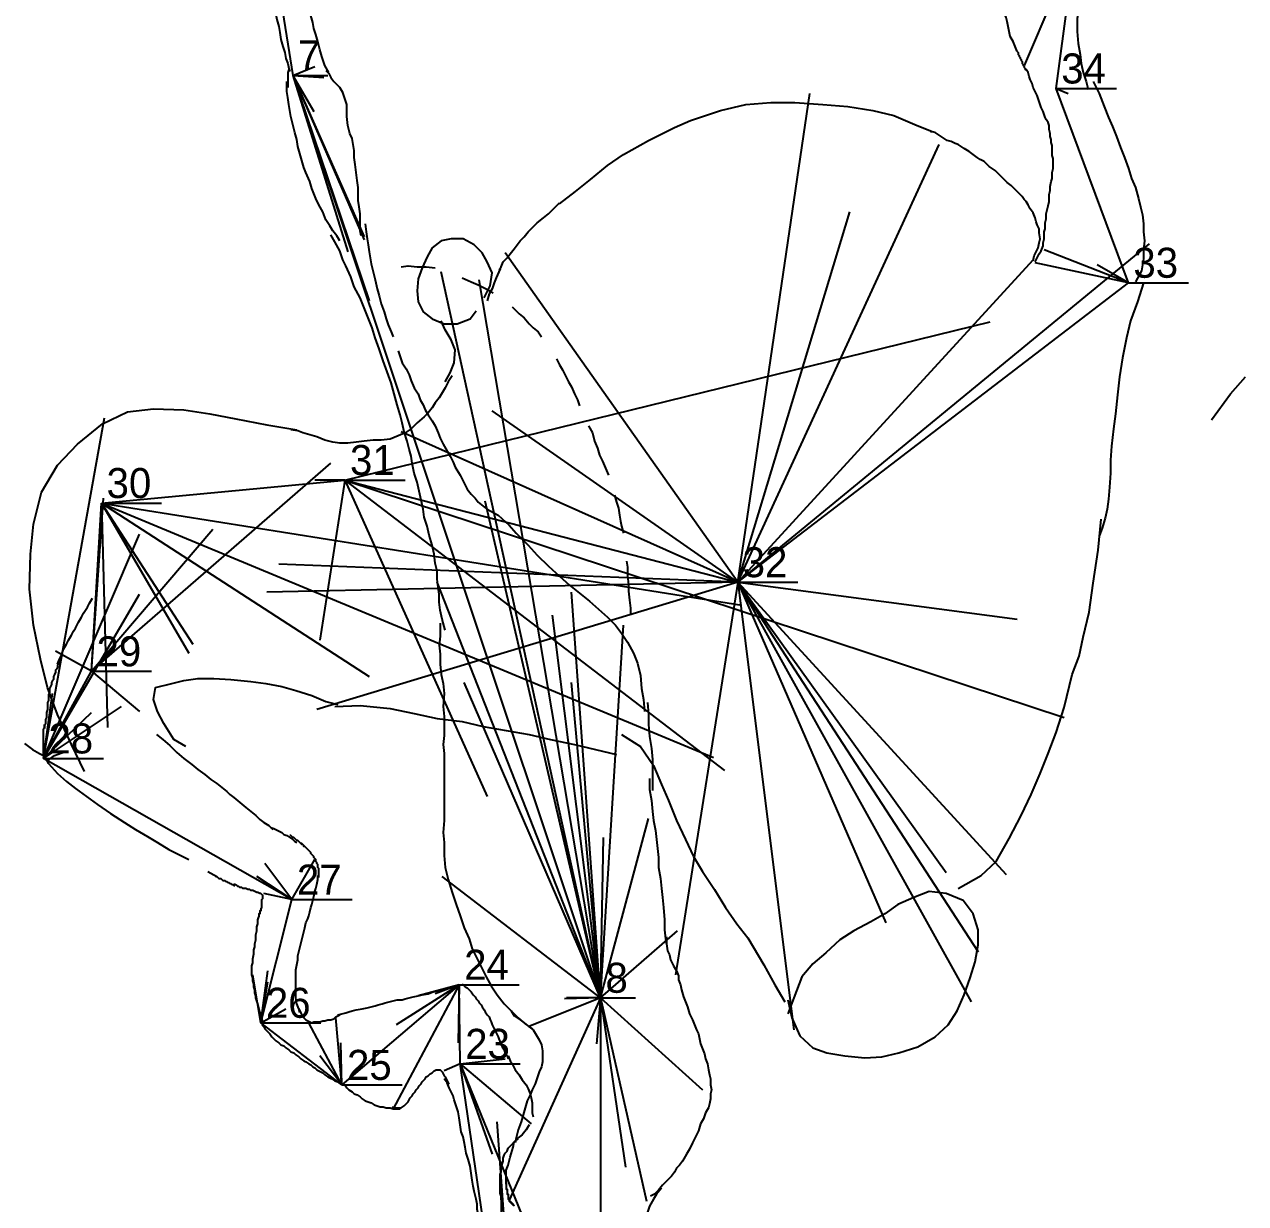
# Model space of a CAD drawing. Extents: x 3.2 to 43.1, y -48.1 to 3.7.
# Drawn here: x 4.14 to 16.33, y -30.7 to -18.92 of the extents above; entities that cross this region are included whole.
import ezdxf

# ---------------------------------------------------------------- set-up
doc = ezdxf.new("R2010")
doc.units = 0
for name, pattern in [('L_BORDER', [0]), ('L_pit', [0]), ('L_WALL', [0])]:
    doc.linetypes.add(name, pattern=pattern)
for name, color, linetype in [('LEG', 1, 'Continuous'), ('SCRAP_0', 7, 'Continuous'), ('SPLAY', 2, 'Continuous'), ('STATION', 3, 'Continuous')]:
    doc.layers.add(name, color=color, linetype=linetype)

msp = doc.modelspace()

# ---------------------------------------------------------------- linework, layer by layer
at = {"layer": 'LEG'}
for p, q in [((5.75, -12.79, -1), (6.82, -19.43, -1)), ((14.44, -19.56, -1), (14.63, -18.13, -1)), ((6.82, -19.43, -1), (9.89, -28.64, -1)), ((15.16, -21.5, -1), (14.44, -19.56, -1)), ((11.26, -24.49, -1), (15.16, -21.5, -1)), ((4.91, -23.7, -1), (7.34, -23.47, -1)), ((7.34, -23.47, -1), (11.26, -24.49, -1)), ((4.81, -25.38, -1), (4.91, -23.7, -1)), ((4.33, -26.25, -1), (4.81, -25.38, -1)), ((6.81, -27.66, -1), (4.33, -26.25, -1)), ((6.5, -28.89, -1), (6.81, -27.66, -1)), ((8.48, -28.51, -1), (7.31, -29.51, -1)), ((8.49, -29.3, -1), (8.48, -28.51, -1)), ((9.89, -28.64, -1), (9.89, -31.67, -1)), ((7.31, -29.51, -1), (6.5, -28.89, -1)), ((9.13, -33.67, -1), (8.49, -29.3, -1))]:
    msp.add_line(p, q, dxfattribs=at)
at = {"layer": 'SCRAP_0', "color": 10, "linetype": 'L_wall', "flags": 128}
for points in [[(6.11, -16.8), (6.13, -16.85), (6.15, -16.91), (6.17, -16.95), (6.19, -16.99), (6.21, -17.03), (6.23, -17.07), (6.26, -17.11), (6.28, -17.16), (6.31, -17.21), (6.33, -17.25), (6.36, -17.3), (6.37, -17.34), (6.39, -17.39), (6.4, -17.44), (6.42, -17.51), (6.43, -17.56), (6.45, -17.64), (6.45, -17.7), (6.46, -17.78), (6.46, -17.85), (6.47, -17.92), (6.47, -17.99), (6.48, -18.05), (6.49, -18.11), (6.51, -18.16), (6.52, -18.22), (6.53, -18.29), (6.54, -18.36), (6.56, -18.42), (6.57, -18.49), (6.59, -18.56), (6.6, -18.63), (6.62, -18.7), (6.63, -18.75), (6.65, -18.82), (6.66, -18.87), (6.68, -18.94), (6.69, -19), (6.7, -19.07), (6.72, -19.14), (6.74, -19.2), (6.75, -19.26), (6.77, -19.31), (6.78, -19.36), (6.79, -19.39)], [(7.18, -19.4), (7.14, -19.33), (7.11, -19.24), (7.09, -19.17), (7.07, -19.09), (7.05, -19.02), (7.03, -18.96), (7.02, -18.9), (7, -18.83), (6.97, -18.76), (6.95, -18.7), (6.94, -18.65), (6.91, -18.58), (6.88, -18.49), (6.85, -18.4), (6.82, -18.32), (6.8, -18.23), (6.78, -18.16), (6.76, -18.09), (6.74, -18.03), (6.72, -17.95), (6.7, -17.88), (6.68, -17.82), (6.66, -17.75), (6.64, -17.68), (6.62, -17.6), (6.62, -17.53), (6.61, -17.46), (6.6, -17.39), (6.58, -17.32), (6.57, -17.25), (6.56, -17.19), (6.55, -17.15)], [(6.78, -19.37), (6.77, -19.4), (6.77, -19.45), (6.77, -19.49), (6.77, -19.52), (6.77, -19.55)], [(7.15, -19.38), (7.18, -19.41), (7.2, -19.45), (7.23, -19.49), (7.24, -19.5)], [(7.29, -21.08), (7.26, -21.03), (7.22, -20.98), (7.19, -20.93), (7.15, -20.87), (7.12, -20.79), (7.08, -20.72), (7.05, -20.66), (7.03, -20.61), (7.01, -20.56), (6.99, -20.49), (6.95, -20.4), (6.93, -20.35), (6.91, -20.28), (6.89, -20.21), (6.87, -20.14), (6.86, -20.07), (6.84, -20), (6.82, -19.92), (6.8, -19.84), (6.79, -19.78), (6.78, -19.72), (6.77, -19.65), (6.76, -19.59), (6.76, -19.53), (6.76, -19.49)], [(7.5, -21.03), (7.49, -20.98), (7.49, -20.91), (7.49, -20.86), (7.49, -20.81), (7.48, -20.74), (7.47, -20.68), (7.47, -20.61), (7.47, -20.55), (7.46, -20.48), (7.45, -20.4), (7.44, -20.32), (7.43, -20.25), (7.43, -20.18), (7.42, -20.12), (7.41, -20.06), (7.39, -20.01), (7.37, -19.93), (7.36, -19.84), (7.36, -19.78), (7.36, -19.72), (7.34, -19.66), (7.32, -19.6), (7.29, -19.55), (7.25, -19.51), (7.22, -19.48)], [(7.54, -20.91), (7.55, -20.99), (7.56, -21.06), (7.57, -21.12), (7.58, -21.19), (7.59, -21.25), (7.6, -21.31), (7.62, -21.39), (7.64, -21.47), (7.66, -21.56), (7.68, -21.63), (7.7, -21.71), (7.73, -21.79), (7.75, -21.86), (7.77, -21.92), (7.8, -21.99), (7.82, -22.04)], [(8.34, -24.97), (8.31, -24.86), (8.29, -24.77), (8.28, -24.69), (8.28, -24.61), (8.27, -24.54), (8.26, -24.46), (8.26, -24.38), (8.24, -24.3), (8.23, -24.21), (8.21, -24.12), (8.18, -24.02), (8.16, -23.93), (8.13, -23.84), (8.12, -23.76), (8.1, -23.67), (8.08, -23.58), (8.06, -23.49), (8.03, -23.4), (8.01, -23.3), (8, -23.23), (7.98, -23.16), (7.96, -23.08), (7.93, -22.99), (7.91, -22.9), (7.89, -22.82), (7.86, -22.72), (7.83, -22.61), (7.8, -22.5), (7.76, -22.39), (7.72, -22.28), (7.68, -22.16), (7.64, -22.05), (7.61, -21.95), (7.57, -21.85), (7.53, -21.75), (7.49, -21.65), (7.43, -21.54), (7.4, -21.44), (7.35, -21.33), (7.32, -21.27), (7.29, -21.18), (7.24, -21.09), (7.2, -21.02)], [(7.9, -21.34), (7.97, -21.33), (8.06, -21.34), (8.15, -21.34), (8.24, -21.35)], [(8.51, -21.45), (8.6, -21.49), (8.67, -21.52), (8.75, -21.56), (8.82, -21.6)], [(9.01, -21.74), (9.08, -21.81), (9.13, -21.85), (9.18, -21.91), (9.22, -21.95), (9.27, -21.99), (9.3, -22.04)], [(7.87, -22.18), (7.89, -22.24), (7.91, -22.3), (7.95, -22.36), (7.98, -22.42), (8, -22.48), (8.03, -22.55), (8.07, -22.61), (8.09, -22.67), (8.12, -22.72), (8.14, -22.77), (8.17, -22.82), (8.21, -22.88), (8.24, -22.93), (8.27, -23), (8.29, -23.05), (8.32, -23.11), (8.36, -23.18), (8.39, -23.23), (8.42, -23.29), (8.44, -23.34), (8.49, -23.42), (8.53, -23.5), (8.56, -23.56), (8.6, -23.61), (8.64, -23.65), (8.67, -23.69), (8.72, -23.73), (8.76, -23.76)], [(9.45, -22.26), (9.48, -22.32), (9.51, -22.37), (9.54, -22.43), (9.57, -22.49), (9.6, -22.54), (9.63, -22.61), (9.66, -22.67), (9.68, -22.73)], [(9.77, -22.93), (9.81, -23), (9.83, -23.08), (9.86, -23.15), (9.88, -23.22), (9.91, -23.28), (9.94, -23.35), (9.97, -23.42)], [(10.03, -23.62), (10.05, -23.69), (10.07, -23.75), (10.08, -23.82), (10.09, -23.88), (10.1, -23.93), (10.12, -24)], [(8.76, -23.76), (8.87, -23.82), (8.98, -23.92), (9.05, -24), (9.11, -24.06), (9.17, -24.12), (9.26, -24.22), (9.37, -24.33), (9.48, -24.43), (9.58, -24.52), (9.68, -24.6), (9.78, -24.68), (9.87, -24.76), (9.96, -24.84), (10.04, -24.92), (10.1, -25), (10.16, -25.09), (10.22, -25.2), (10.26, -25.3), (10.29, -25.42), (10.3, -25.55), (10.32, -25.66), (10.33, -25.78)], [(10.15, -24.28), (10.16, -24.34), (10.16, -24.42), (10.17, -24.52), (10.17, -24.58), (10.18, -24.67), (10.19, -24.75), (10.19, -24.82)], [(8.29, -24.9), (8.29, -25.03), (8.28, -25.12), (8.29, -25.21), (8.29, -25.31), (8.3, -25.41), (8.32, -25.5), (8.33, -25.6), (8.32, -25.73), (8.33, -25.83), (8.33, -25.93), (8.33, -26.02), (8.32, -26.11), (8.33, -26.2), (8.33, -26.29), (8.33, -26.45), (8.33, -26.6), (8.33, -26.74), (8.33, -26.87), (8.32, -26.99), (8.33, -27.09), (8.33, -27.22), (8.34, -27.34), (8.37, -27.46), (8.41, -27.59), (8.45, -27.71), (8.49, -27.82), (8.53, -27.94), (8.58, -28.05), (8.61, -28.15), (8.66, -28.25), (8.71, -28.35), (8.75, -28.43), (8.8, -28.52), (8.86, -28.61), (8.93, -28.7), (8.99, -28.76), (9.07, -28.84), (9.14, -28.9), (9.21, -28.95)], [(10.36, -25.69), (10.37, -25.81), (10.37, -25.91), (10.38, -26.03), (10.4, -26.15), (10.41, -26.26), (10.41, -26.38), (10.41, -26.5), (10.41, -26.57)], [(10.38, -26.45), (10.38, -26.56), (10.4, -26.67), (10.41, -26.78), (10.42, -26.87), (10.44, -26.97), (10.45, -27.06), (10.46, -27.15), (10.47, -27.24), (10.47, -27.34), (10.49, -27.45), (10.5, -27.55), (10.51, -27.64), (10.52, -27.74), (10.53, -27.86), (10.53, -27.96), (10.54, -28.05), (10.55, -28.11)], [(10.55, -28.03), (10.55, -28.1), (10.56, -28.17), (10.58, -28.21), (10.59, -28.26), (10.62, -28.32), (10.65, -28.37), (10.67, -28.42), (10.67, -28.46), (10.69, -28.51), (10.7, -28.56), (10.72, -28.63), (10.74, -28.68), (10.76, -28.73), (10.78, -28.8), (10.81, -28.86), (10.83, -28.91), (10.85, -28.96), (10.87, -29), (10.88, -29.05), (10.89, -29.1), (10.91, -29.15), (10.93, -29.2), (10.94, -29.25), (10.96, -29.3), (10.97, -29.36), (10.98, -29.41), (10.99, -29.45), (10.99, -29.51), (11, -29.56), (10.99, -29.6), (10.99, -29.65), (10.98, -29.7), (10.97, -29.74), (10.94, -29.79), (10.92, -29.85), (10.89, -29.9), (10.87, -29.97), (10.84, -30.03), (10.81, -30.09), (10.78, -30.15), (10.75, -30.2), (10.71, -30.27), (10.68, -30.31), (10.65, -30.34), (10.63, -30.38), (10.6, -30.42), (10.56, -30.46), (10.51, -30.51), (10.47, -30.56), (10.43, -30.6), (10.39, -30.62)], [(9, -28.77), (9.03, -28.82), (9.09, -28.86), (9.13, -28.89), (9.18, -28.93), (9.22, -28.96), (9.25, -29.01), (9.28, -29.06), (9.3, -29.11), (9.31, -29.17), (9.31, -29.22), (9.31, -29.28), (9.3, -29.33), (9.28, -29.38), (9.26, -29.44), (9.24, -29.5), (9.21, -29.56), (9.19, -29.61), (9.16, -29.67), (9.14, -29.74), (9.12, -29.81), (9.1, -29.88), (9.07, -29.96), (9.05, -30.04), (9.04, -30.09)], [(8.95, -30.5), (8.95, -30.45), (8.95, -30.41), (8.95, -30.36), (8.97, -30.31), (8.98, -30.27), (8.99, -30.23), (9.02, -30.13), (9.03, -30.08)], [(8.95, -30.49), (8.95, -30.5), (8.95, -30.51), (8.95, -30.51), (8.95, -30.52), (8.95, -30.52), (8.95, -30.53), (8.95, -30.53), (8.95, -30.54), (8.95, -30.54), (8.95, -30.55), (8.96, -30.55), (8.96, -30.56), (8.96, -30.57), (8.96, -30.57), (8.96, -30.58), (8.96, -30.58), (8.96, -30.59), (8.96, -30.59), (8.96, -30.6), (8.96, -30.6), (8.97, -30.6), (8.97, -30.61), (8.97, -30.61), (8.97, -30.62), (8.97, -30.62), (8.97, -30.62), (8.97, -30.63), (8.97, -30.63), (8.97, -30.64), (8.97, -30.64), (8.97, -30.65), (8.98, -30.65), (8.98, -30.66), (8.98, -30.66), (8.98, -30.66), (8.98, -30.67), (8.99, -30.67), (8.99, -30.68), (8.99, -30.68), (9, -30.68), (9, -30.69), (9, -30.69), (9.01, -30.69), (9.01, -30.69), (9.01, -30.7), (9.01, -30.7), (9.02, -30.7), (9.02, -30.7), (9.02, -30.71), (9.03, -30.71), (9.03, -30.71)], [(10.5, -30.54), (10.45, -30.6), (10.42, -30.65), (10.38, -30.72), (10.36, -30.78), (10.35, -30.84), (10.34, -30.9), (10.34, -30.99), (10.35, -31.07), (10.36, -31.14), (10.39, -31.21), (10.42, -31.27), (10.46, -31.34), (10.49, -31.39), (10.53, -31.44), (10.56, -31.48), (10.6, -31.52), (10.63, -31.56), (10.67, -31.6), (10.71, -31.65), (10.75, -31.68), (10.8, -31.73), (10.82, -31.73)]]:
    msp.add_lwpolyline(points, dxfattribs=at)
at = {"layer": 'SCRAP_0', "color": 90, "linetype": 'L_border', "flags": 128}
for points in [[(14.05, -19.19), (14.03, -19.14), (14.01, -19.09), (13.98, -19.04), (13.97, -18.99), (13.96, -18.94), (13.95, -18.89), (13.94, -18.85), (13.92, -18.8), (13.91, -18.74), (13.9, -18.67), (13.89, -18.59), (13.88, -18.53), (13.87, -18.47), (13.86, -18.41), (13.85, -18.35), (13.85, -18.3), (13.83, -18.25), (13.82, -18.2), (13.81, -18.13), (13.8, -18.06), (13.79, -18), (13.79, -17.95), (13.79, -17.91), (13.79, -17.87), (13.79, -17.81), (13.79, -17.76), (13.8, -17.72), (13.81, -17.67), (13.81, -17.62), (13.82, -17.57), (13.82, -17.53), (13.83, -17.48), (13.84, -17.43), (13.85, -17.39), (13.87, -17.34), (13.88, -17.3), (13.9, -17.25), (13.91, -17.2), (13.93, -17.16), (13.95, -17.11), (13.93, -17.12)], [(14.81, -18.22), (14.77, -18.38), (14.71, -18.54), (14.68, -18.71), (14.65, -18.86), (14.65, -18.99), (14.66, -19.11), (14.68, -19.22), (14.69, -19.31), (14.71, -19.4), (14.74, -19.49), (14.76, -19.57)], [(14.05, -19.19), (14.05, -19.19), (14.06, -19.2), (14.06, -19.21), (14.06, -19.21), (14.06, -19.22), (14.06, -19.22), (14.07, -19.23), (14.07, -19.23), (14.07, -19.24), (14.08, -19.25), (14.08, -19.26), (14.09, -19.27), (14.09, -19.28), (14.09, -19.28), (14.1, -19.29), (14.1, -19.3), (14.1, -19.3), (14.1, -19.31), (14.11, -19.32), (14.11, -19.32), (14.11, -19.33), (14.11, -19.33), (14.12, -19.34), (14.12, -19.34), (14.12, -19.35), (14.12, -19.35), (14.13, -19.36), (14.13, -19.36), (14.13, -19.37), (14.14, -19.37), (14.14, -19.38)], [(14.23, -21.29), (14.25, -21.25), (14.27, -21.21), (14.29, -21.18), (14.31, -21.13), (14.31, -21.1), (14.32, -21.06), (14.32, -21.03), (14.32, -20.99), (14.33, -20.96), (14.33, -20.93), (14.33, -20.9), (14.34, -20.86), (14.34, -20.81), (14.35, -20.77), (14.36, -20.73), (14.37, -20.69), (14.37, -20.66), (14.37, -20.62), (14.38, -20.58), (14.38, -20.54), (14.39, -20.49), (14.4, -20.46), (14.4, -20.43), (14.4, -20.4), (14.41, -20.36), (14.41, -20.32), (14.41, -20.29), (14.41, -20.26), (14.4, -20.23), (14.4, -20.2), (14.4, -20.17), (14.4, -20.13), (14.39, -20.1), (14.39, -20.07), (14.38, -20.04), (14.38, -20.01), (14.37, -19.97), (14.37, -19.93), (14.36, -19.9), (14.34, -19.87), (14.33, -19.85), (14.32, -19.82), (14.31, -19.79), (14.29, -19.75), (14.28, -19.72), (14.27, -19.69), (14.26, -19.66), (14.25, -19.63), (14.23, -19.59), (14.21, -19.55), (14.2, -19.51), (14.18, -19.47), (14.17, -19.44), (14.16, -19.4), (14.14, -19.37)], [(14.81, -19.49), (14.87, -19.61), (14.92, -19.74), (14.96, -19.85), (15, -19.94), (15.04, -20.04), (15.08, -20.15), (15.12, -20.25), (15.16, -20.36), (15.19, -20.46), (15.23, -20.55), (15.26, -20.66), (15.28, -20.74), (15.3, -20.82), (15.31, -20.91), (15.31, -20.99), (15.32, -21.08), (15.31, -21.17), (15.31, -21.26), (15.29, -21.38), (15.23, -21.49)], [(9.48, -20.71), (9.64, -20.59), (9.79, -20.47), (9.96, -20.33), (10.12, -20.22), (10.37, -20.08), (10.63, -19.95), (10.79, -19.88), (11.09, -19.78), (11.34, -19.72), (11.59, -19.7), (11.83, -19.7), (12.11, -19.72), (12.36, -19.74), (12.61, -19.78), (12.82, -19.83), (13.03, -19.92), (13.2, -19.99)], [(14.21, -21.28), (14.22, -21.23), (14.24, -21.19), (14.26, -21.15), (14.27, -21.1), (14.28, -21.06), (14.27, -21), (14.27, -20.96), (14.25, -20.92), (14.24, -20.89), (14.23, -20.85), (14.21, -20.8), (14.18, -20.76), (14.16, -20.72), (14.14, -20.69), (14.12, -20.67), (14.1, -20.64), (14.07, -20.61), (14.05, -20.59), (14.02, -20.56), (13.99, -20.53), (13.95, -20.5), (13.92, -20.47), (13.89, -20.44), (13.86, -20.41), (13.83, -20.38), (13.8, -20.36), (13.77, -20.34), (13.74, -20.31), (13.72, -20.29), (13.68, -20.27), (13.65, -20.25), (13.61, -20.22), (13.57, -20.19), (13.52, -20.16), (13.49, -20.14), (13.46, -20.12), (13.43, -20.11), (13.39, -20.09), (13.35, -20.08), (13.32, -20.06), (13.29, -20.04), (13.26, -20.02), (13.23, -20), (13.19, -19.99), (13.19, -20)], [(8.88, -21.37), (8.9, -21.34), (8.92, -21.29), (8.96, -21.25), (8.99, -21.21), (9.03, -21.16), (9.06, -21.12), (9.09, -21.08), (9.13, -21.04), (9.17, -20.99), (9.22, -20.94), (9.26, -20.9), (9.32, -20.85), (9.37, -20.81), (9.41, -20.77), (9.44, -20.74), (9.48, -20.7)], [(8.89, -21.36), (8.85, -21.45), (8.83, -21.5), (8.81, -21.56), (8.78, -21.61), (8.76, -21.68)], [(15.31, -21.5), (15.25, -21.69), (15.18, -21.88), (15.14, -22.05), (15.1, -22.25), (15.07, -22.44), (15.05, -22.62), (15.03, -22.81), (15.01, -22.96), (14.99, -23.13), (14.98, -23.27), (14.98, -23.4), (14.97, -23.54), (14.96, -23.66), (14.95, -23.76), (14.93, -23.85), (14.9, -23.95), (14.87, -24.03)], [(8.34, -22.49), (8.39, -22.4), (8.43, -22.3), (8.44, -22.17), (8.4, -22.07), (8.34, -21.97), (8.3, -21.88)], [(8.41, -22.43), (8.37, -22.49), (8.34, -22.55), (8.31, -22.6), (8.28, -22.65), (8.24, -22.7), (8.21, -22.75), (8.17, -22.8), (8.13, -22.84), (8.06, -22.9), (8, -22.96), (7.94, -23), (7.87, -23.03), (7.79, -23.06), (7.7, -23.07), (7.62, -23.07), (7.53, -23.08), (7.45, -23.09), (7.37, -23.1), (7.29, -23.1), (7.22, -23.09), (7.14, -23.07), (7.06, -23.04), (6.99, -23.02), (6.92, -23), (6.87, -22.98), (6.8, -22.97)], [(4.74, -26.38), (4.61, -26.11), (4.47, -25.81), (4.37, -25.54), (4.3, -25.26), (4.23, -24.92), (4.19, -24.56), (4.2, -24.21), (4.23, -23.91), (4.31, -23.59), (4.47, -23.32), (4.67, -23.11), (4.92, -22.91), (5.17, -22.79), (5.43, -22.76), (5.73, -22.77), (5.99, -22.81), (6.25, -22.86), (6.56, -22.92), (6.86, -22.97)], [(13.46, -27.55), (13.69, -27.42), (13.84, -27.28), (13.97, -27.05), (14.09, -26.82), (14.19, -26.61), (14.28, -26.4), (14.36, -26.2), (14.44, -25.99), (14.52, -25.74), (14.6, -25.41), (14.67, -25.23), (14.71, -25.04), (14.77, -24.79), (14.81, -24.5), (14.86, -24.17), (14.89, -23.86)], [(4.47, -25.31), (4.49, -25.26), (4.51, -25.22), (4.53, -25.16), (4.56, -25.11), (4.58, -25.07), (4.61, -25.02), (4.63, -24.98), (4.65, -24.95), (4.68, -24.89), (4.71, -24.84), (4.73, -24.8), (4.77, -24.74), (4.79, -24.7), (4.82, -24.65)], [(4.48, -25.28), (4.48, -25.3), (4.47, -25.32), (4.47, -25.34), (4.46, -25.36), (4.45, -25.37), (4.45, -25.39), (4.44, -25.41), (4.43, -25.43), (4.43, -25.46), (4.42, -25.47), (4.41, -25.49), (4.41, -25.51), (4.4, -25.53), (4.39, -25.55), (4.39, -25.57), (4.39, -25.59), (4.38, -25.61), (4.38, -25.63), (4.38, -25.65), (4.38, -25.67), (4.37, -25.69), (4.37, -25.71), (4.37, -25.73), (4.37, -25.75), (4.37, -25.76), (4.36, -25.79), (4.36, -25.82), (4.36, -25.84), (4.35, -25.86), (4.35, -25.88), (4.35, -25.9), (4.34, -25.92), (4.34, -25.94), (4.34, -25.95)], [(5.75, -26.13), (5.63, -26.06), (5.53, -25.9), (5.47, -25.78), (5.43, -25.66), (5.45, -25.54), (5.61, -25.5), (5.73, -25.47), (5.87, -25.45), (6.03, -25.45), (6.2, -25.46), (6.4, -25.48), (6.55, -25.5), (6.71, -25.53), (6.85, -25.57), (7.01, -25.62), (7.15, -25.68), (7.27, -25.71)], [(7.24, -25.73), (7.49, -25.72), (7.79, -25.75), (8.03, -25.8), (8.26, -25.85), (8.51, -25.88), (8.72, -25.93), (8.95, -25.97), (9.18, -26.01), (9.39, -26.06), (9.63, -26.11), (9.84, -26.16), (10.05, -26.21)], [(4.39, -26.31), (4.38, -26.3), (4.37, -26.28), (4.36, -26.27), (4.35, -26.26), (4.34, -26.25), (4.34, -26.23), (4.33, -26.22), (4.33, -26.2), (4.33, -26.18), (4.33, -26.16), (4.33, -26.14), (4.33, -26.12), (4.33, -26.11), (4.33, -26.09), (4.33, -26.07), (4.33, -26.05), (4.33, -26.03), (4.33, -26.01), (4.33, -25.99), (4.33, -25.98), (4.33, -25.96), (4.34, -25.94), (4.34, -25.92), (4.34, -25.91)], [(5.46, -26.01), (5.52, -26.06), (5.59, -26.12), (5.66, -26.19), (5.73, -26.25), (5.81, -26.31), (5.87, -26.36), (5.94, -26.41), (6, -26.46), (6.06, -26.5), (6.11, -26.54), (6.16, -26.58), (6.19, -26.61), (6.23, -26.64), (6.29, -26.69), (6.35, -26.74), (6.4, -26.78), (6.45, -26.82), (6.49, -26.86), (6.53, -26.89), (6.58, -26.92), (6.62, -26.96)], [(10.1, -26.01), (10.29, -26.13), (10.42, -26.32), (10.5, -26.51), (10.57, -26.67), (10.65, -26.87), (10.74, -27.06), (10.82, -27.23), (10.91, -27.38), (11.03, -27.56), (11.14, -27.74), (11.25, -27.9), (11.36, -28.04), (11.52, -28.31), (11.63, -28.51), (11.73, -28.68)], [(4.38, -26.3), (4.47, -26.4), (4.56, -26.48), (4.65, -26.55), (4.76, -26.63), (4.87, -26.71), (5, -26.8), (5.14, -26.89), (5.25, -26.96), (5.37, -27.03), (5.47, -27.09), (5.58, -27.16), (5.68, -27.21), (5.78, -27.26)], [(6.6, -26.94), (6.63, -26.95), (6.65, -26.96), (6.69, -26.98), (6.71, -26.99), (6.73, -27.01), (6.76, -27.02), (6.79, -27.04), (6.82, -27.06), (6.84, -27.08), (6.86, -27.09)], [(7.08, -27.44), (7.08, -27.43), (7.08, -27.42), (7.08, -27.4), (7.08, -27.39), (7.08, -27.38), (7.08, -27.37), (7.08, -27.35), (7.07, -27.34), (7.07, -27.33), (7.07, -27.32), (7.07, -27.31), (7.06, -27.3), (7.06, -27.29), (7.05, -27.28), (7.05, -27.27), (7.05, -27.26), (7.04, -27.25), (7.03, -27.24), (7.03, -27.23), (7.02, -27.22), (7.01, -27.21), (7.01, -27.21), (7, -27.2), (7, -27.19), (6.99, -27.18), (6.98, -27.17), (6.98, -27.17), (6.97, -27.16), (6.96, -27.15), (6.95, -27.14), (6.94, -27.13), (6.93, -27.13), (6.93, -27.12), (6.92, -27.11), (6.91, -27.11), (6.91, -27.1), (6.9, -27.1), (6.89, -27.09), (6.88, -27.08), (6.87, -27.07), (6.86, -27.07), (6.85, -27.06), (6.85, -27.06), (6.84, -27.05), (6.83, -27.04), (6.82, -27.04), (6.81, -27.03), (6.8, -27.02), (6.79, -27.02)], [(5.97, -27.38), (6.06, -27.43)], [(6.05, -27.42), (6.05, -27.43), (6.06, -27.43), (6.07, -27.44), (6.08, -27.45), (6.1, -27.45), (6.11, -27.46), (6.12, -27.47), (6.14, -27.47), (6.15, -27.48), (6.16, -27.48), (6.17, -27.49), (6.18, -27.49), (6.19, -27.5), (6.2, -27.5), (6.21, -27.51), (6.22, -27.51), (6.23, -27.52), (6.24, -27.52)], [(6.89, -28.79), (6.88, -28.75), (6.86, -28.7), (6.85, -28.64), (6.85, -28.58), (6.85, -28.53), (6.85, -28.47), (6.85, -28.41), (6.85, -28.36), (6.86, -28.31), (6.87, -28.26), (6.87, -28.22), (6.88, -28.18), (6.89, -28.14), (6.9, -28.1), (6.91, -28.06), (6.92, -28.02), (6.93, -27.98), (6.94, -27.94), (6.95, -27.89), (6.97, -27.85), (6.98, -27.82), (6.99, -27.78), (7, -27.74), (7.01, -27.71), (7.02, -27.67), (7.03, -27.63), (7.04, -27.58), (7.05, -27.55), (7.06, -27.51), (7.07, -27.46), (7.07, -27.42)], [(6.5, -27.75), (6.51, -27.74), (6.51, -27.72), (6.51, -27.71), (6.51, -27.69), (6.51, -27.68), (6.51, -27.66), (6.52, -27.65), (6.52, -27.63), (6.52, -27.62), (6.51, -27.61), (6.5, -27.6), (6.49, -27.6), (6.47, -27.59), (6.46, -27.59), (6.44, -27.58), (6.42, -27.57), (6.4, -27.57), (6.39, -27.56), (6.38, -27.56), (6.37, -27.56), (6.35, -27.55), (6.34, -27.55), (6.32, -27.55), (6.31, -27.54), (6.29, -27.54), (6.28, -27.53), (6.27, -27.53), (6.26, -27.52), (6.24, -27.51), (6.23, -27.51)], [(6.51, -27.74), (6.51, -27.74), (6.5, -27.75), (6.5, -27.75), (6.5, -27.76), (6.5, -27.76), (6.5, -27.77), (6.49, -27.77), (6.49, -27.78), (6.49, -27.78), (6.49, -27.79), (6.49, -27.79), (6.49, -27.8), (6.48, -27.8), (6.48, -27.81), (6.48, -27.81), (6.48, -27.82), (6.48, -27.82), (6.48, -27.83), (6.48, -27.83)], [(6.52, -28.91), (6.52, -28.88), (6.51, -28.84), (6.5, -28.81), (6.49, -28.78), (6.48, -28.74), (6.47, -28.7), (6.46, -28.67), (6.45, -28.64), (6.45, -28.62), (6.44, -28.59), (6.44, -28.56), (6.43, -28.53), (6.43, -28.5), (6.42, -28.47), (6.42, -28.44), (6.41, -28.41), (6.41, -28.38), (6.41, -28.35), (6.41, -28.32), (6.42, -28.29), (6.42, -28.25), (6.43, -28.2), (6.43, -28.16), (6.44, -28.13), (6.44, -28.1), (6.45, -28.06), (6.45, -28.01), (6.46, -27.97), (6.46, -27.93), (6.47, -27.9), (6.47, -27.86), (6.48, -27.83)], [(7.27, -28.81), (7.31, -28.8), (7.35, -28.79), (7.38, -28.78), (7.41, -28.77), (7.45, -28.76), (7.51, -28.75), (7.56, -28.74), (7.6, -28.73), (7.64, -28.72), (7.67, -28.71), (7.71, -28.7), (7.74, -28.69), (7.78, -28.68), (7.82, -28.67), (7.86, -28.66), (7.91, -28.66), (7.94, -28.65), (7.98, -28.64), (8.02, -28.63), (8.07, -28.62), (8.11, -28.61), (8.17, -28.6), (8.22, -28.58), (8.26, -28.57), (8.31, -28.56), (8.36, -28.54), (8.4, -28.53), (8.45, -28.52), (8.49, -28.51)], [(8.51, -28.5), (8.54, -28.53), (8.56, -28.54), (8.58, -28.56), (8.6, -28.58), (8.62, -28.61), (8.64, -28.63), (8.65, -28.65), (8.67, -28.67), (8.68, -28.69), (8.7, -28.71), (8.71, -28.73), (8.73, -28.76), (8.74, -28.78), (8.76, -28.81), (8.78, -28.83), (8.79, -28.86), (8.8, -28.88), (8.81, -28.91), (8.82, -28.93), (8.83, -28.95), (8.84, -28.97), (8.85, -28.99), (8.87, -29.03), (8.88, -29.06), (8.9, -29.1), (8.91, -29.13), (8.93, -29.16), (8.94, -29.2), (8.96, -29.22), (8.97, -29.25)], [(6.88, -28.75), (6.89, -28.77), (6.9, -28.79), (6.92, -28.82), (6.93, -28.84), (6.95, -28.86), (6.97, -28.87), (6.99, -28.88), (7.01, -28.89), (7.03, -28.88), (7.06, -28.88), (7.09, -28.88), (7.12, -28.87), (7.14, -28.87), (7.17, -28.86), (7.2, -28.86), (7.23, -28.85), (7.25, -28.83), (7.27, -28.82), (7.29, -28.81)], [(6.51, -28.91), (6.53, -28.93), (6.54, -28.95), (6.57, -28.98), (6.59, -29), (6.61, -29.03), (6.63, -29.05), (6.65, -29.07), (6.68, -29.09), (6.7, -29.11), (6.73, -29.12), (6.75, -29.14), (6.78, -29.16), (6.8, -29.18), (6.83, -29.19), (6.85, -29.21), (6.88, -29.23), (6.9, -29.25), (6.93, -29.27), (6.95, -29.28), (6.98, -29.3), (7, -29.31), (7.02, -29.33), (7.04, -29.34), (7.06, -29.36), (7.08, -29.37), (7.12, -29.39), (7.14, -29.41), (7.17, -29.43), (7.21, -29.45), (7.24, -29.47), (7.27, -29.48), (7.29, -29.49), (7.32, -29.5), (7.33, -29.51)], [(8.97, -29.22), (8.99, -29.27), (9.01, -29.3), (9.04, -29.36), (9.08, -29.41), (9.11, -29.46), (9.15, -29.51), (9.17, -29.55), (9.19, -29.6), (9.2, -29.64), (9.21, -29.69), (9.21, -29.74), (9.21, -29.79), (9.22, -29.83)], [(7.81, -29.73), (7.84, -29.74), (7.87, -29.74), (7.9, -29.74), (7.93, -29.72), (7.95, -29.7), (7.97, -29.68), (7.98, -29.66), (7.99, -29.64), (8.01, -29.62), (8.02, -29.6), (8.04, -29.58), (8.05, -29.56), (8.07, -29.54), (8.08, -29.52), (8.1, -29.5), (8.11, -29.48), (8.13, -29.46), (8.14, -29.45), (8.15, -29.43), (8.17, -29.42), (8.19, -29.4), (8.21, -29.39), (8.23, -29.37), (8.25, -29.36), (8.27, -29.36), (8.29, -29.36), (8.31, -29.38), (8.32, -29.4), (8.33, -29.42), (8.34, -29.43), (8.35, -29.45), (8.36, -29.47), (8.37, -29.49), (8.38, -29.5)], [(8.85, -31.71), (8.85, -31.67), (8.83, -31.61), (8.81, -31.54), (8.8, -31.5), (8.8, -31.44), (8.78, -31.36), (8.77, -31.32), (8.76, -31.25), (8.75, -31.19), (8.74, -31.14), (8.73, -31.06), (8.72, -31.01), (8.71, -30.95), (8.7, -30.89), (8.69, -30.84), (8.67, -30.8), (8.66, -30.75), (8.66, -30.7), (8.65, -30.65), (8.64, -30.61), (8.63, -30.57), (8.62, -30.52), (8.61, -30.46), (8.6, -30.39), (8.59, -30.32), (8.57, -30.25), (8.55, -30.19), (8.54, -30.13), (8.53, -30.08), (8.52, -30.03), (8.5, -29.98), (8.49, -29.91), (8.48, -29.84), (8.47, -29.78), (8.45, -29.72), (8.43, -29.66), (8.42, -29.62), (8.4, -29.58), (8.38, -29.54), (8.36, -29.49), (8.33, -29.45)], [(7.34, -29.51), (7.36, -29.54), (7.38, -29.56), (7.41, -29.58), (7.43, -29.6), (7.46, -29.61), (7.49, -29.63), (7.51, -29.65), (7.54, -29.67), (7.57, -29.68), (7.6, -29.69), (7.63, -29.71), (7.66, -29.72), (7.69, -29.73), (7.72, -29.73), (7.75, -29.74), (7.79, -29.74), (7.82, -29.75), (7.84, -29.75), (7.87, -29.75), (7.89, -29.75)], [(9.18, -29.91), (9.15, -29.96), (9.11, -30.01), (9.07, -30.04), (9.03, -30.08)], [(8.91, -30.68), (8.9, -30.65), (8.9, -30.62), (8.89, -30.59), (8.89, -30.56), (8.89, -30.53), (8.89, -30.5), (8.89, -30.47), (8.89, -30.43), (8.89, -30.4), (8.9, -30.38), (8.9, -30.35), (8.9, -30.33), (8.91, -30.3), (8.92, -30.27), (8.92, -30.24), (8.93, -30.21), (8.94, -30.19), (8.96, -30.17), (8.97, -30.14), (8.99, -30.12), (9.01, -30.1), (9.03, -30.08), (9.05, -30.06), (9.07, -30.05)], [(8.9, -30.57), (8.9, -30.65), (8.9, -30.74), (8.9, -30.83), (8.9, -30.9), (8.9, -30.95), (8.91, -31.03), (8.92, -31.08), (8.93, -31.17), (8.94, -31.24), (8.95, -31.32), (8.96, -31.39), (8.97, -31.46), (8.99, -31.53), (9, -31.6), (9.01, -31.68), (9.02, -31.75), (9.04, -31.8), (9.05, -31.86), (9.05, -31.92), (9.06, -31.98), (9.07, -32.05), (9.07, -32.12), (9.08, -32.2), (9.1, -32.27), (9.11, -32.34), (9.12, -32.4)]]:
    msp.add_lwpolyline(points, dxfattribs=at)
at = {"layer": 'SCRAP_0', "color": 210, "linetype": 'L_pit', "flags": 128}
for points in [[(8.73, -21.65), (8.79, -21.53), (8.81, -21.4), (8.76, -21.29), (8.71, -21.2), (8.63, -21.12), (8.52, -21.06), (8.4, -21.06), (8.3, -21.08), (8.21, -21.15), (8.16, -21.24), (8.11, -21.35), (8.07, -21.46), (8.06, -21.58), (8.07, -21.69), (8.12, -21.79), (8.21, -21.86), (8.33, -21.91), (8.46, -21.91), (8.59, -21.86), (8.65, -21.78)], [(15.99, -22.87), (16.18, -22.61), (16.33, -22.44)], [(4.14, -26.1), (4.22, -26.16), (4.29, -26.2), (4.35, -26.23)], [(4.36, -26.28), (4.44, -26.22), (4.55, -26.18)], [(11.76, -28.66), (11.8, -28.84), (11.88, -29.02), (12.01, -29.14), (12.15, -29.19), (12.33, -29.22), (12.53, -29.24), (12.7, -29.23), (12.87, -29.19), (13.06, -29.13), (13.23, -29.03), (13.36, -28.91), (13.45, -28.77), (13.52, -28.61), (13.58, -28.44), (13.63, -28.28), (13.66, -28.11), (13.66, -27.96), (13.61, -27.8), (13.51, -27.67), (13.34, -27.6), (13.17, -27.58), (13.02, -27.64), (12.86, -27.71), (12.73, -27.8), (12.59, -27.88), (12.42, -27.97), (12.28, -28.06), (12.14, -28.19), (12.01, -28.3), (11.9, -28.43), (11.82, -28.64), (11.76, -28.8)]]:
    msp.add_lwpolyline(points, dxfattribs=at)
at = {"layer": 'SPLAY'}
for p, q in [((14.63, -18.13, -1), (14.12, -19.33, -1)), ((6.82, -19.43, -1), (7.04, -19.34, -1)), ((6.82, -19.43, -1), (7.03, -19.79, -1)), ((6.82, -19.43, -1), (7.53, -21.04, -1)), ((6.82, -19.43, -1), (7.13, -19.45, -1)), ((6.82, -19.43, -1), (7.53, -21.07, -1)), ((6.82, -19.43, -1), (7.37, -21.19, -1)), ((6.82, -19.43, -1), (7.58, -21.68, -1)), ((11.26, -24.49, -1), (11.98, -19.61, -1)), ((14.44, -19.56, -1), (14.73, -19.56, -1)), ((14.44, -19.56, -1), (14.56, -19.61, -1)), ((11.26, -24.49, -1), (13.27, -20.12, -1)), ((11.26, -24.49, -1), (12.38, -20.79, -1)), ((11.26, -24.49, -1), (8.94, -21.2, -1)), ((11.26, -24.49, -1), (15.37, -21.11, -1)), ((15.16, -21.5, -1), (14.32, -21.17, -1)), ((11.26, -24.49, -1), (14.21, -21.27, -1)), ((15.16, -21.5, -1), (14.23, -21.3, -1)), ((15.16, -21.5, -1), (14.85, -21.32, -1)), ((9.89, -28.64, -1), (8.3, -21.39, -1)), ((9.89, -28.64, -1), (8.68, -21.47, -1)), ((7.34, -23.47, -1), (13.78, -21.89, -1)), ((11.26, -24.49, -1), (8.81, -22.78, -1)), ((4.33, -26.25, -1), (4.94, -22.85, -1)), ((11.26, -24.49, -1), (7.9, -22.99, -1)), ((4.81, -25.38, -1), (7.2, -23.3, -1)), ((7.34, -23.47, -1), (7.04, -23.47, -1)), ((7.34, -23.47, -1), (7.09, -25.07, -1)), ((7.34, -23.47, -1), (14.52, -25.84, -1)), ((7.34, -23.47, -1), (11.13, -26.37, -1)), ((7.34, -23.47, -1), (8.76, -26.63, -1)), ((4.81, -25.38, -1), (4.93, -23.65, -1)), ((4.81, -25.38, -1), (4.92, -23.72, -1)), ((4.91, -23.7, -1), (11.3, -24.72, -1)), ((4.91, -23.7, -1), (11.02, -26.24, -1)), ((4.91, -23.7, -1), (7.58, -25.43, -1)), ((4.91, -23.7, -1), (5.82, -25.11, -1)), ((4.91, -23.7, -1), (5.78, -25.2, -1)), ((4.91, -23.7, -1), (4.97, -25.94, -1)), ((9.89, -28.64, -1), (8.74, -23.68, -1)), ((4.33, -26.25, -1), (5.29, -24.01, -1)), ((4.81, -25.38, -1), (6.02, -23.96, -1)), ((11.26, -24.49, -1), (6.68, -24.31, -1)), ((11.26, -24.49, -1), (6.56, -24.59, -1)), ((11.26, -24.49, -1), (7.06, -25.76, -1)), ((9.89, -28.64, -1), (8.26, -24.49, -1)), ((11.26, -24.49, -1), (10.64, -28.41, -1)), ((11.26, -24.49, -1), (14.05, -24.86, -1)), ((11.26, -24.49, -1), (13.94, -27.41, -1)), ((11.26, -24.49, -1), (12.74, -27.89, -1)), ((11.26, -24.49, -1), (11.82, -28.96, -1)), ((11.26, -24.49, -1), (13.34, -27.39, -1)), ((11.26, -24.49, -1), (13.66, -28.18, -1)), ((11.26, -24.49, -1), (13.59, -28.68, -1)), ((4.33, -26.25, -1), (5.29, -24.61, -1)), ((9.89, -28.64, -1), (9.6, -24.59, -1)), ((9.89, -28.64, -1), (9.41, -24.82, -1)), ((9.89, -28.64, -1), (10.12, -24.92, -1)), ((4.81, -25.38, -1), (4.45, -25.18, -1)), ((4.81, -25.38, -1), (5.29, -25.78, -1)), ((9.89, -28.64, -1), (8.53, -25.49, -1)), ((9.89, -28.64, -1), (9.6, -25.49, -1)), ((4.33, -26.25, -1), (4.42, -25.6, -1)), ((4.33, -26.25, -1), (5.11, -25.73, -1)), ((4.33, -26.25, -1), (4.54, -25.76, -1)), ((4.33, -26.25, -1), (4.81, -25.79, -1)), ((9.89, -28.64, -1), (10.37, -26.85, -1)), ((9.89, -28.64, -1), (9.92, -27.04, -1)), ((6.81, -27.66, -1), (6.54, -27.3, -1)), ((6.81, -27.66, -1), (7.04, -27.26, -1)), ((6.81, -27.66, -1), (6.46, -27.43, -1)), ((6.81, -27.66, -1), (6.6, -27.54, -1)), ((9.89, -28.64, -1), (8.31, -27.43, -1)), ((6.81, -27.66, -1), (6.53, -27.6, -1)), ((9.89, -28.64, -1), (10.66, -27.97, -1)), ((6.5, -28.89, -1), (6.57, -28.37, -1)), ((6.5, -28.89, -1), (6.42, -28.41, -1)), ((6.5, -28.89, -1), (6.57, -28.48, -1)), ((8.48, -28.51, -1), (7.82, -29.75, -1)), ((8.48, -28.51, -1), (7.85, -28.91, -1)), ((8.48, -28.51, -1), (8.07, -28.62, -1)), ((8.48, -28.51, -1), (8.24, -28.6, -1)), ((8.48, -28.51, -1), (8.47, -29.09, -1)), ((9.89, -28.64, -1), (8.98, -30.66, -1)), ((9.89, -28.64, -1), (9.17, -28.93, -1)), ((9.89, -28.64, -1), (9.53, -28.65, -1)), ((9.89, -28.64, -1), (9.55, -28.64, -1)), ((9.89, -28.64, -1), (9.85, -29.1, -1)), ((9.89, -28.64, -1), (10.91, -29.56, -1)), ((9.89, -28.64, -1), (10.35, -30.67, -1)), ((9.89, -28.64, -1), (10.14, -30.33, -1)), ((6.5, -28.89, -1), (6.75, -28.75, -1)), ((7.31, -29.51, -1), (6.98, -28.89, -1)), ((7.31, -29.51, -1), (7.25, -28.84, -1)), ((7.31, -29.51, -1), (7.3, -29.09, -1)), ((7.31, -29.51, -1), (7.09, -29.22, -1)), ((8.49, -29.3, -1), (8.94, -29.25, -1)), ((8.49, -29.3, -1), (8.33, -29.37, -1)), ((8.49, -29.3, -1), (9.2, -29.9, -1)), ((8.49, -29.3, -1), (8.81, -30.2, -1)), ((8.49, -29.3, -1), (9.31, -31.31, -1)), ((9.13, -33.67, -1), (8.86, -29.88, -1))]:
    msp.add_line(p, q, dxfattribs=at)
at = {"layer": 'STATION'}
for p, q in [((6.82, -19.43, -1), (7.17, -19.43, -1)), ((14.44, -19.56, -1), (15.04, -19.56, -1)), ((15.16, -21.5, -1), (15.76, -21.5, -1)), ((7.34, -23.47, -1), (7.94, -23.47, -1)), ((4.91, -23.7, -1), (5.51, -23.7, -1)), ((11.26, -24.49, -1), (11.86, -24.49, -1)), ((4.81, -25.38, -1), (5.41, -25.38, -1)), ((4.33, -26.25, -1), (4.93, -26.25, -1)), ((6.81, -27.66, -1), (7.41, -27.66, -1)), ((8.48, -28.51, -1), (9.08, -28.51, -1)), ((9.89, -28.64, -1), (10.24, -28.64, -1)), ((6.5, -28.89, -1), (7.1, -28.89, -1)), ((8.49, -29.3, -1), (9.09, -29.3, -1)), ((7.31, -29.51, -1), (7.91, -29.51, -1))]:
    msp.add_line(p, q, dxfattribs=at)

# ---------------------------------------------------------------- texts
for s, p in [('7', (6.87, -19.38, -1)), ('34', (14.49, -19.51, -1)), ('33', (15.21, -21.45, -1)), ('31', (7.39, -23.42, -1)), ('30', (4.96, -23.65, -1)), ('32', (11.31, -24.44, -1)), ('29', (4.86, -25.33, -1)), ('28', (4.38, -26.2, -1)), ('27', (6.86, -27.61, -1)), ('24', (8.53, -28.46, -1)), ('8', (9.94, -28.59, -1)), ('26', (6.55, -28.84, -1)), ('23', (8.54, -29.25, -1)), ('25', (7.36, -29.46, -1))]:
    msp.add_text(s, height=0.3, dxfattribs=at).set_placement(p)

doc.saveas('drawing.dxf')
